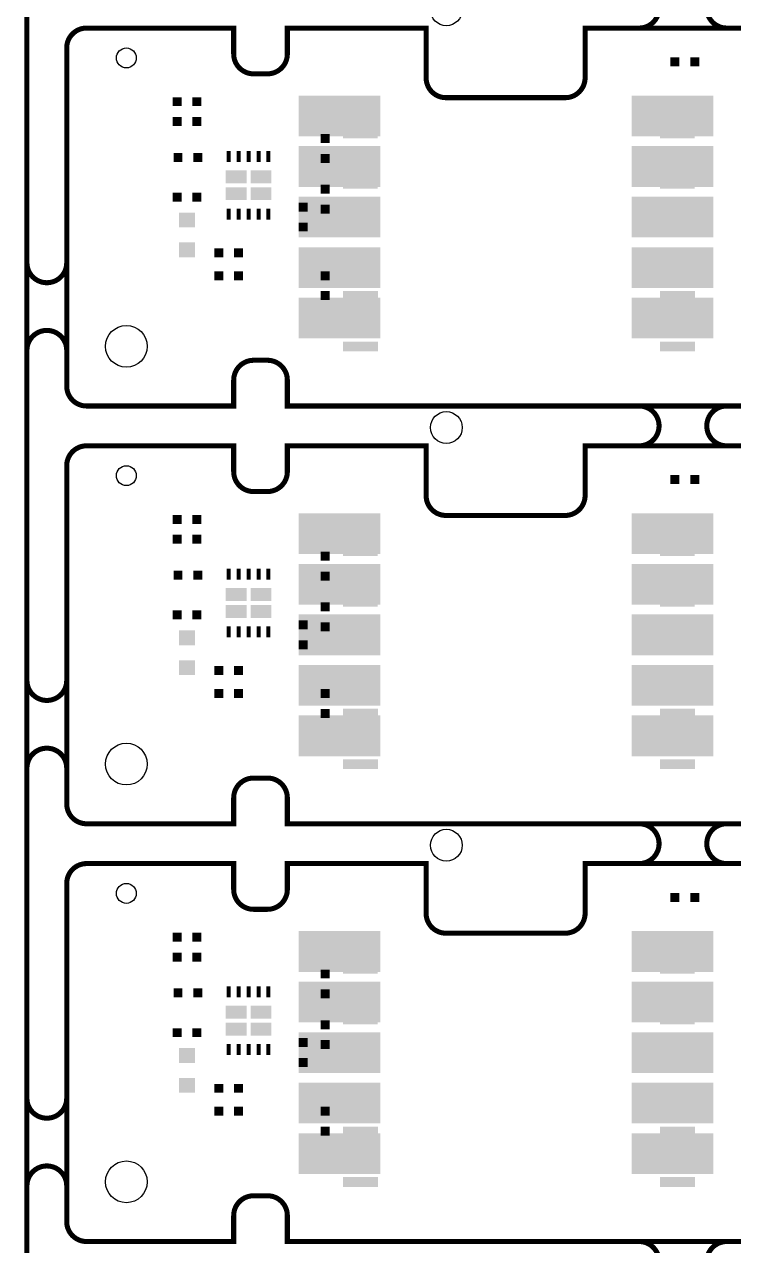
# Model space of a CAD drawing. Header units: inches. Extents: x -27 to 277, y -39 to 189.
# Drawn here: x 129.9 to 165.6, y 22.8 to 84.2 of the extents above; entities that cross this region are included whole.
import ezdxf

# ---------------------------------------------------------------- set-up
doc = ezdxf.new("R2010")
doc.units = ezdxf.units.IN
doc.header["$MEASUREMENT"] = 0
doc.layers.get('0').update_dxf_attribs({"color": 1})
for name, color, linetype in [('11_SPB', 52, 'Continuous'), ('12_SPT', 92, 'Continuous'), ('5_OL', 132, 'Continuous')]:
    doc.layers.add(name, color=color, linetype=linetype)

# ---------------------------------------------------------------- blocks, each defined once
blk = doc.blocks.new('D44ROUND2_10058X2_10058')
blk.add_circle((0, 0), 1.05)
blk = doc.blocks.new('D47ROUND1_6002X1_6002')
blk.add_circle((0, 0), 0.8)
blk = doc.blocks.new('D186RECTANGLE4_09999X2_05001')
blk.add_solid([(-2.049995, -1.025005), (2.049995, -1.025005), (-2.049995, 1.025005), (2.049995, 1.025005)])
blk = doc.blocks.new('D45ROUND1X1')
blk.add_circle((0, 0), 0.5)
blk = doc.blocks.new('D177SQUARE0_45001X0_45001')
blk.add_solid([(-0.225005, -0.225005), (0.225005, -0.225005), (-0.225005, 0.225005), (0.225005, 0.225005)])
blk = doc.blocks.new('D201RECTANGLE1_75001X0_48999')
blk.add_solid([(-0.875005, -0.244995), (0.875005, -0.244995), (-0.875005, 0.244995), (0.875005, 0.244995)])
blk = doc.blocks.new('D179RECTANGLE0_8X0_75001')
blk.add_solid([(-0.4, -0.375005), (0.4, -0.375005), (-0.4, 0.375005), (0.4, 0.375005)])
blk = doc.blocks.new('D203RECTANGLE0_2X0_55001')
blk.add_solid([(-0.1, -0.275005), (0.1, -0.275005), (-0.1, 0.275005), (0.1, 0.275005)])
blk = doc.blocks.new('D211RECTANGLE1_05001X0_65001')
blk.add_solid([(-0.525005, -0.325005), (0.525005, -0.325005), (-0.525005, 0.325005), (0.525005, 0.325005)])

msp = doc.modelspace()

# ---------------------------------------------------------------- linework, layer by layer
at = {"layer": '5_OL', "const_width": 0.254}
for points in [[(129.99974, -18.00098), (129.99974, 166.99992)], [(140.40104, 82.69986), (140.40104, 84.00034), (132.99948, 84.00034)], [(140.40104, 82.69986), (140.40104, 84.00034), (132.99948, 84.00034)], [(150.08098, 81.50098), (150.08098, 84.00034), (143.10106, 84.00034), (143.10106, 82.69986)], [(150.08098, 81.50098), (150.08098, 84.00034), (143.10106, 84.00034), (143.10106, 82.69986)], [(249.9995, 79.49946), (249.9995, 84.00034), (158.07944, 84.00034), (158.07944, 81.50098)], [(249.9995, 79.49946), (249.9995, 84.00034), (158.07944, 84.00034), (158.07944, 81.50098)], [(132.00126, 82.99958), (132.00126, 65.99936)], [(132.00126, 82.99958), (132.00126, 65.99936)], [(142.1003, 81.6991), (141.39926, 81.6991)], [(142.1003, 81.6991), (141.39926, 81.6991)], [(157.08122, 80.50022), (151.0792, 80.50022)], [(157.08122, 80.50022), (151.0792, 80.50022)], [(143.10106, 66.29908), (143.10106, 65.00114), (249.9995, 65.00114), (249.9995, 69.49948)], [(143.10106, 66.29908), (143.10106, 65.00114), (249.9995, 65.00114), (249.9995, 69.49948)], [(141.39926, 67.29984), (142.1003, 67.29984)], [(141.39926, 67.29984), (142.1003, 67.29984)], [(132.99948, 65.00114), (140.40104, 65.00114), (140.40104, 66.29908)], [(132.99948, 65.00114), (140.40104, 65.00114), (140.40104, 66.29908)], [(140.40104, 61.69914), (140.40104, 62.99962), (132.99948, 62.99962)], [(140.40104, 61.69914), (140.40104, 62.99962), (132.99948, 62.99962)], [(150.08098, 60.50026), (150.08098, 62.99962), (143.10106, 62.99962), (143.10106, 61.69914)], [(150.08098, 60.50026), (150.08098, 62.99962), (143.10106, 62.99962), (143.10106, 61.69914)], [(249.9995, 58.49874), (249.9995, 62.99962), (158.07944, 62.99962), (158.07944, 60.50026)], [(249.9995, 58.49874), (249.9995, 62.99962), (158.07944, 62.99962), (158.07944, 60.50026)], [(132.00126, 61.99886), (132.00126, 45.00118)], [(132.00126, 61.99886), (132.00126, 45.00118)], [(142.1003, 60.70092), (141.39926, 60.70092)], [(142.1003, 60.70092), (141.39926, 60.70092)], [(157.08122, 59.4995), (151.0792, 59.4995)], [(157.08122, 59.4995), (151.0792, 59.4995)], [(143.10106, 45.3009), (143.10106, 44.00042), (249.9995, 44.00042), (249.9995, 48.49876)], [(143.10106, 45.3009), (143.10106, 44.00042), (249.9995, 44.00042), (249.9995, 48.49876)], [(141.39926, 46.29912), (142.1003, 46.29912)], [(141.39926, 46.29912), (142.1003, 46.29912)], [(132.99948, 44.00042), (140.40104, 44.00042), (140.40104, 45.3009)], [(132.99948, 44.00042), (140.40104, 44.00042), (140.40104, 45.3009)], [(140.40104, 40.70096), (140.40104, 41.9989), (132.99948, 41.9989)], [(140.40104, 40.70096), (140.40104, 41.9989), (132.99948, 41.9989)], [(150.08098, 39.49954), (150.08098, 41.9989), (143.10106, 41.9989), (143.10106, 40.70096)], [(150.08098, 39.49954), (150.08098, 41.9989), (143.10106, 41.9989), (143.10106, 40.70096)], [(249.9995, 37.50056), (249.9995, 41.9989), (158.07944, 41.9989), (158.07944, 39.49954)], [(249.9995, 37.50056), (249.9995, 41.9989), (158.07944, 41.9989), (158.07944, 39.49954)], [(132.00126, 41.00068), (132.00126, 24.00046)], [(132.00126, 41.00068), (132.00126, 24.00046)], [(142.1003, 39.7002), (141.39926, 39.7002)], [(142.1003, 39.7002), (141.39926, 39.7002)], [(157.08122, 38.49878), (151.0792, 38.49878)], [(157.08122, 38.49878), (151.0792, 38.49878)], [(143.10106, 24.30018), (143.10106, 22.9997), (249.9995, 22.9997), (249.9995, 27.50058)], [(143.10106, 24.30018), (143.10106, 22.9997), (249.9995, 22.9997), (249.9995, 27.50058)], [(141.39926, 25.30094), (142.1003, 25.30094)], [(141.39926, 25.30094), (142.1003, 25.30094)], [(132.99948, 22.9997), (140.40104, 22.9997), (140.40104, 24.30018)], [(132.99948, 22.9997), (140.40104, 22.9997), (140.40104, 24.30018)]]:
    msp.add_lwpolyline(points, dxfattribs=at)
for points in [[(161.80054, 85.0011, -0.414214), (160.79978, 84.00034)], [(165.19906, 84.00034, -0.414214), (164.20084, 85.0011)], [(132.99948, 84.00034, 0.414214), (132.00126, 82.99958)], [(132.99948, 84.00034, 0.414214), (132.00126, 82.99958)], [(141.39926, 81.6991, -0.414214), (140.40104, 82.69986)], [(141.39926, 81.6991, -0.414214), (140.40104, 82.69986)], [(143.10106, 82.69986, -0.414214), (142.1003, 81.6991)], [(143.10106, 82.69986, -0.414214), (142.1003, 81.6991)], [(151.0792, 80.50022, -0.414214), (150.08098, 81.50098)], [(151.0792, 80.50022, -0.414214), (150.08098, 81.50098)], [(158.07944, 81.50098, -0.41347), (157.08122, 80.50022)], [(158.07944, 81.50098, -0.41347), (157.08122, 80.50022)], [(131.0005, 71.19874, -0.414214), (129.99974, 72.1995)], [(132.00126, 72.1995, -0.414214), (131.0005, 71.19874)], [(129.99974, 67.80022, -0.414214), (131.0005, 68.80098)], [(131.0005, 68.80098, -0.414214), (132.00126, 67.80022)], [(140.40104, 66.29908, -0.41347), (141.39926, 67.29984)], [(140.40104, 66.29908, -0.41347), (141.39926, 67.29984)], [(142.1003, 67.29984, -0.414214), (143.10106, 66.29908)], [(142.1003, 67.29984, -0.414214), (143.10106, 66.29908)], [(132.00126, 65.99936, 0.413469), (132.99948, 65.00114)], [(132.00126, 65.99936, 0.413469), (132.99948, 65.00114)], [(160.79978, 65.00114, -0.414214), (161.80054, 64.00038)], [(164.20084, 64.00038, -0.41347), (165.19906, 65.00114)], [(161.80054, 64.00038, -0.414214), (160.79978, 62.99962)], [(165.19906, 62.99962, -0.414214), (164.20084, 64.00038)], [(132.99948, 62.99962, 0.414214), (132.00126, 61.99886)], [(132.99948, 62.99962, 0.414214), (132.00126, 61.99886)], [(141.39926, 60.70092, -0.413469), (140.40104, 61.69914)], [(141.39926, 60.70092, -0.413469), (140.40104, 61.69914)], [(143.10106, 61.69914, -0.414214), (142.1003, 60.70092)], [(143.10106, 61.69914, -0.414214), (142.1003, 60.70092)], [(151.0792, 59.4995, -0.414214), (150.08098, 60.50026)], [(151.0792, 59.4995, -0.414214), (150.08098, 60.50026)], [(158.07944, 60.50026, -0.41347), (157.08122, 59.4995)], [(158.07944, 60.50026, -0.41347), (157.08122, 59.4995)], [(131.0005, 50.20056, -0.41347), (129.99974, 51.19878)], [(132.00126, 51.19878, -0.414214), (131.0005, 50.20056)], [(129.99974, 46.7995, -0.414214), (131.0005, 47.80026)], [(131.0005, 47.80026, -0.414214), (132.00126, 46.7995)], [(140.40104, 45.3009, -0.413469), (141.39926, 46.29912)], [(140.40104, 45.3009, -0.413469), (141.39926, 46.29912)], [(142.1003, 46.29912, -0.41347), (143.10106, 45.3009)], [(142.1003, 46.29912, -0.41347), (143.10106, 45.3009)], [(132.00126, 45.00118, 0.41347), (132.99948, 44.00042)], [(132.00126, 45.00118, 0.41347), (132.99948, 44.00042)], [(160.79978, 44.00042, -0.414214), (161.80054, 42.99966)], [(164.20084, 42.99966, -0.41347), (165.19906, 44.00042)], [(161.80054, 42.99966, -0.414214), (160.79978, 41.9989)], [(165.19906, 41.9989, -0.414214), (164.20084, 42.99966)], [(132.99948, 41.9989, 0.413469), (132.00126, 41.00068)], [(132.99948, 41.9989, 0.413469), (132.00126, 41.00068)], [(141.39926, 39.7002, -0.414214), (140.40104, 40.70096)], [(141.39926, 39.7002, -0.414214), (140.40104, 40.70096)], [(143.10106, 40.70096, -0.414214), (142.1003, 39.7002)], [(143.10106, 40.70096, -0.414214), (142.1003, 39.7002)], [(151.0792, 38.49878, -0.414214), (150.08098, 39.49954)], [(151.0792, 38.49878, -0.414214), (150.08098, 39.49954)], [(158.07944, 39.49954, -0.41347), (157.08122, 38.49878)], [(158.07944, 39.49954, -0.41347), (157.08122, 38.49878)], [(131.0005, 29.19984, -0.414214), (129.99974, 30.2006)], [(132.00126, 30.2006, -0.414214), (131.0005, 29.19984)], [(129.99974, 25.79878, -0.414214), (131.0005, 26.79954)], [(131.0005, 26.79954, -0.414214), (132.00126, 25.79878)], [(140.40104, 24.30018, -0.41347), (141.39926, 25.30094)], [(140.40104, 24.30018, -0.41347), (141.39926, 25.30094)], [(142.1003, 25.30094, -0.414214), (143.10106, 24.30018)], [(142.1003, 25.30094, -0.414214), (143.10106, 24.30018)], [(132.00126, 24.00046, 0.41347), (132.99948, 22.9997)], [(132.00126, 24.00046, 0.41347), (132.99948, 22.9997)], [(160.79978, 22.9997, -0.414214), (161.80054, 21.99894)], [(164.20084, 21.99894, -0.41347), (165.19906, 22.9997)]]:
    msp.add_lwpolyline(points, format="xyb", dxfattribs=at)

# ---------------------------------------------------------------- block references
at = {"layer": '11_SPB'}
for name, p in [('D45ROUND1X1', (135.001, 82.4992)), ('D186RECTANGLE4_09999X2_05001', (145.72488, 79.58074)), ('D186RECTANGLE4_09999X2_05001', (162.47618, 79.58074)), ('D186RECTANGLE4_09999X2_05001', (145.72488, 77.04074)), ('D186RECTANGLE4_09999X2_05001', (162.47618, 77.04074)), ('D186RECTANGLE4_09999X2_05001', (145.72488, 74.50074)), ('D186RECTANGLE4_09999X2_05001', (162.47618, 74.50074)), ('D186RECTANGLE4_09999X2_05001', (145.72488, 71.96074)), ('D186RECTANGLE4_09999X2_05001', (162.47618, 71.96074)), ('D186RECTANGLE4_09999X2_05001', (145.72488, 69.42074)), ('D186RECTANGLE4_09999X2_05001', (162.47618, 69.42074)), ('D45ROUND1X1', (135.001, 61.50102)), ('D186RECTANGLE4_09999X2_05001', (145.72488, 58.58002)), ('D186RECTANGLE4_09999X2_05001', (162.47618, 58.58002)), ('D186RECTANGLE4_09999X2_05001', (145.72488, 56.04002)), ('D186RECTANGLE4_09999X2_05001', (162.47618, 56.04002)), ('D186RECTANGLE4_09999X2_05001', (145.72488, 53.50002)), ('D186RECTANGLE4_09999X2_05001', (162.47618, 53.50002)), ('D186RECTANGLE4_09999X2_05001', (145.72488, 50.96002)), ('D186RECTANGLE4_09999X2_05001', (162.47618, 50.96002)), ('D186RECTANGLE4_09999X2_05001', (145.72488, 48.42002)), ('D186RECTANGLE4_09999X2_05001', (162.47618, 48.42002)), ('D45ROUND1X1', (135.001, 40.5003)), ('D186RECTANGLE4_09999X2_05001', (145.72488, 37.5793)), ('D186RECTANGLE4_09999X2_05001', (162.47618, 37.5793)), ('D186RECTANGLE4_09999X2_05001', (145.72488, 35.0393)), ('D186RECTANGLE4_09999X2_05001', (162.47618, 35.0393)), ('D186RECTANGLE4_09999X2_05001', (145.72488, 32.4993)), ('D186RECTANGLE4_09999X2_05001', (162.47618, 32.4993)), ('D186RECTANGLE4_09999X2_05001', (145.72488, 29.9593)), ('D186RECTANGLE4_09999X2_05001', (162.47618, 29.9593)), ('D186RECTANGLE4_09999X2_05001', (145.72488, 27.4193)), ('D186RECTANGLE4_09999X2_05001', (162.47618, 27.4193))]:
    msp.add_blockref(name, p, dxfattribs=at)
at = {"layer": '12_SPT'}
for name, p in [('D45ROUND1X1', (135.001, 82.4992)), ('D177SQUARE0_45001X0_45001', (162.60064, 82.30108)), ('D177SQUARE0_45001X0_45001', (163.59886, 82.30108)), ('D177SQUARE0_45001X0_45001', (137.55116, 80.29956)), ('D177SQUARE0_45001X0_45001', (138.54938, 80.29956)), ('D177SQUARE0_45001X0_45001', (137.55116, 79.2988)), ('D177SQUARE0_45001X0_45001', (138.54938, 79.2988)), ('D177SQUARE0_45001X0_45001', (145.00098, 78.45044)), ('D201RECTANGLE1_75001X0_48999', (146.76882, 78.70444)), ('D201RECTANGLE1_75001X0_48999', (162.72002, 78.70444)), ('D177SQUARE0_45001X0_45001', (137.59942, 77.50048)), ('D177SQUARE0_45001X0_45001', (138.60018, 77.50048)), ('D203RECTANGLE0_2X0_55001', (140.14958, 77.54874)), ('D203RECTANGLE0_2X0_55001', (140.64996, 77.54874)), ('D203RECTANGLE0_2X0_55001', (141.15034, 77.54874)), ('D203RECTANGLE0_2X0_55001', (141.65072, 77.54874)), ('D203RECTANGLE0_2X0_55001', (142.1511, 77.54874)), ('D177SQUARE0_45001X0_45001', (145.00098, 77.44968)), ('D201RECTANGLE1_75001X0_48999', (146.76882, 77.43444)), ('D201RECTANGLE1_75001X0_48999', (162.72002, 77.43444)), ('D211RECTANGLE1_05001X0_65001', (140.5255, 76.52512)), ('D211RECTANGLE1_05001X0_65001', (141.77518, 76.52512)), ('D177SQUARE0_45001X0_45001', (145.00098, 75.90028)), ('D201RECTANGLE1_75001X0_48999', (146.76882, 76.16444)), ('D201RECTANGLE1_75001X0_48999', (162.72002, 76.16444)), ('D177SQUARE0_45001X0_45001', (137.55116, 75.49896)), ('D177SQUARE0_45001X0_45001', (138.54938, 75.49896)), ('D211RECTANGLE1_05001X0_65001', (140.5255, 75.67422)), ('D211RECTANGLE1_05001X0_65001', (141.77518, 75.67422)), ('D203RECTANGLE0_2X0_55001', (140.14958, 74.6506)), ('D203RECTANGLE0_2X0_55001', (140.64996, 74.6506)), ('D203RECTANGLE0_2X0_55001', (141.15034, 74.6506)), ('D203RECTANGLE0_2X0_55001', (141.65072, 74.6506)), ('D203RECTANGLE0_2X0_55001', (142.1511, 74.6506)), ('D177SQUARE0_45001X0_45001', (143.90116, 75.00112)), ('D177SQUARE0_45001X0_45001', (145.00098, 74.89952)), ('D201RECTANGLE1_75001X0_48999', (146.76882, 74.89444)), ('D201RECTANGLE1_75001X0_48999', (162.72002, 74.89444)), ('D179RECTANGLE0_8X0_75001', (138.049, 74.35088)), ('D177SQUARE0_45001X0_45001', (143.90116, 74.00036)), ('D179RECTANGLE0_8X0_75001', (138.049, 72.84974)), ('D177SQUARE0_45001X0_45001', (139.6492, 72.69988)), ('D177SQUARE0_45001X0_45001', (140.64996, 72.69988)), ('D201RECTANGLE1_75001X0_48999', (146.77898, 71.8058)), ('D201RECTANGLE1_75001X0_48999', (162.73018, 71.8058)), ('D177SQUARE0_45001X0_45001', (139.6492, 71.54926)), ('D177SQUARE0_45001X0_45001', (140.64996, 71.54926)), ('D177SQUARE0_45001X0_45001', (145.00098, 71.54926)), ('D177SQUARE0_45001X0_45001', (145.00098, 70.55104)), ('D201RECTANGLE1_75001X0_48999', (146.77898, 70.5358)), ('D201RECTANGLE1_75001X0_48999', (162.73018, 70.5358)), ('D201RECTANGLE1_75001X0_48999', (146.77898, 69.2658)), ('D201RECTANGLE1_75001X0_48999', (162.73018, 69.2658)), ('D201RECTANGLE1_75001X0_48999', (146.77898, 67.9958)), ('D201RECTANGLE1_75001X0_48999', (162.73018, 67.9958)), ('D45ROUND1X1', (135.001, 61.50102)), ('D177SQUARE0_45001X0_45001', (162.60064, 61.30036)), ('D177SQUARE0_45001X0_45001', (163.59886, 61.30036)), ('D177SQUARE0_45001X0_45001', (137.55116, 59.29884)), ('D177SQUARE0_45001X0_45001', (138.54938, 59.29884)), ('D177SQUARE0_45001X0_45001', (137.55116, 58.30062)), ('D177SQUARE0_45001X0_45001', (138.54938, 58.30062)), ('D201RECTANGLE1_75001X0_48999', (146.76882, 57.70372)), ('D201RECTANGLE1_75001X0_48999', (162.72002, 57.70372)), ('D177SQUARE0_45001X0_45001', (145.00098, 57.44972)), ('D177SQUARE0_45001X0_45001', (137.59942, 56.49976)), ('D177SQUARE0_45001X0_45001', (138.60018, 56.49976)), ('D203RECTANGLE0_2X0_55001', (140.14958, 56.55056)), ('D203RECTANGLE0_2X0_55001', (140.64996, 56.55056)), ('D203RECTANGLE0_2X0_55001', (141.15034, 56.55056)), ('D203RECTANGLE0_2X0_55001', (141.65072, 56.55056)), ('D203RECTANGLE0_2X0_55001', (142.1511, 56.55056)), ('D177SQUARE0_45001X0_45001', (145.00098, 56.44896)), ('D201RECTANGLE1_75001X0_48999', (146.76882, 56.43372)), ('D201RECTANGLE1_75001X0_48999', (162.72002, 56.43372)), ('D211RECTANGLE1_05001X0_65001', (140.5255, 55.5244)), ('D211RECTANGLE1_05001X0_65001', (141.77518, 55.5244)), ('D201RECTANGLE1_75001X0_48999', (146.76882, 55.16372)), ('D201RECTANGLE1_75001X0_48999', (162.72002, 55.16372)), ('D177SQUARE0_45001X0_45001', (137.55116, 54.50078)), ('D177SQUARE0_45001X0_45001', (138.54938, 54.50078)), ('D211RECTANGLE1_05001X0_65001', (140.5255, 54.67604)), ('D211RECTANGLE1_05001X0_65001', (141.77518, 54.67604)), ('D177SQUARE0_45001X0_45001', (145.00098, 54.89956)), ('D177SQUARE0_45001X0_45001', (143.90116, 54.0004)), ('D177SQUARE0_45001X0_45001', (145.00098, 53.8988)), ('D201RECTANGLE1_75001X0_48999', (146.76882, 53.89372)), ('D201RECTANGLE1_75001X0_48999', (162.72002, 53.89372)), ('D179RECTANGLE0_8X0_75001', (138.049, 53.35016)), ('D203RECTANGLE0_2X0_55001', (140.14958, 53.64988)), ('D203RECTANGLE0_2X0_55001', (140.64996, 53.64988)), ('D203RECTANGLE0_2X0_55001', (141.15034, 53.64988)), ('D203RECTANGLE0_2X0_55001', (141.65072, 53.64988)), ('D203RECTANGLE0_2X0_55001', (142.1511, 53.64988)), ('D177SQUARE0_45001X0_45001', (143.90116, 52.99964)), ('D179RECTANGLE0_8X0_75001', (138.049, 51.84902)), ('D177SQUARE0_45001X0_45001', (139.6492, 51.69916)), ('D177SQUARE0_45001X0_45001', (140.64996, 51.69916)), ('D201RECTANGLE1_75001X0_48999', (146.77898, 50.80508)), ('D201RECTANGLE1_75001X0_48999', (162.73018, 50.80508)), ('D177SQUARE0_45001X0_45001', (139.6492, 50.55108)), ('D177SQUARE0_45001X0_45001', (140.64996, 50.55108)), ('D177SQUARE0_45001X0_45001', (145.00098, 50.55108)), ('D177SQUARE0_45001X0_45001', (145.00098, 49.55032)), ('D201RECTANGLE1_75001X0_48999', (146.77898, 49.53508)), ('D201RECTANGLE1_75001X0_48999', (162.73018, 49.53508)), ('D201RECTANGLE1_75001X0_48999', (146.77898, 48.26508)), ('D201RECTANGLE1_75001X0_48999', (162.73018, 48.26508)), ('D201RECTANGLE1_75001X0_48999', (146.77898, 46.99508)), ('D201RECTANGLE1_75001X0_48999', (162.73018, 46.99508)), ('D45ROUND1X1', (135.001, 40.5003)), ('D177SQUARE0_45001X0_45001', (162.60064, 40.29964)), ('D177SQUARE0_45001X0_45001', (163.59886, 40.29964)), ('D177SQUARE0_45001X0_45001', (137.55116, 38.30066)), ('D177SQUARE0_45001X0_45001', (138.54938, 38.30066)), ('D177SQUARE0_45001X0_45001', (137.55116, 37.2999)), ('D177SQUARE0_45001X0_45001', (138.54938, 37.2999)), ('D201RECTANGLE1_75001X0_48999', (146.76882, 36.70554)), ('D201RECTANGLE1_75001X0_48999', (162.72002, 36.70554)), ('D177SQUARE0_45001X0_45001', (145.00098, 36.449)), ('D177SQUARE0_45001X0_45001', (137.59942, 35.49904)), ('D177SQUARE0_45001X0_45001', (138.60018, 35.49904)), ('D203RECTANGLE0_2X0_55001', (140.14958, 35.54984)), ('D203RECTANGLE0_2X0_55001', (140.64996, 35.54984)), ('D203RECTANGLE0_2X0_55001', (141.15034, 35.54984)), ('D203RECTANGLE0_2X0_55001', (141.65072, 35.54984)), ('D203RECTANGLE0_2X0_55001', (142.1511, 35.54984)), ('D177SQUARE0_45001X0_45001', (145.00098, 35.45078)), ('D201RECTANGLE1_75001X0_48999', (146.76882, 35.43554)), ('D201RECTANGLE1_75001X0_48999', (162.72002, 35.43554)), ('D211RECTANGLE1_05001X0_65001', (140.5255, 34.52622)), ('D211RECTANGLE1_05001X0_65001', (141.77518, 34.52622)), ('D201RECTANGLE1_75001X0_48999', (146.76882, 34.16554)), ('D201RECTANGLE1_75001X0_48999', (162.72002, 34.16554)), ('D211RECTANGLE1_05001X0_65001', (140.5255, 33.67532)), ('D211RECTANGLE1_05001X0_65001', (141.77518, 33.67532)), ('D177SQUARE0_45001X0_45001', (145.00098, 33.89884)), ('D177SQUARE0_45001X0_45001', (137.55116, 33.50006)), ('D177SQUARE0_45001X0_45001', (138.54938, 33.50006)), ('D177SQUARE0_45001X0_45001', (143.90116, 32.99968)), ('D179RECTANGLE0_8X0_75001', (138.049, 32.34944)), ('D203RECTANGLE0_2X0_55001', (140.14958, 32.64916)), ('D203RECTANGLE0_2X0_55001', (140.64996, 32.64916)), ('D203RECTANGLE0_2X0_55001', (141.15034, 32.64916)), ('D203RECTANGLE0_2X0_55001', (141.65072, 32.64916)), ('D203RECTANGLE0_2X0_55001', (142.1511, 32.64916)), ('D177SQUARE0_45001X0_45001', (145.00098, 32.90062)), ('D201RECTANGLE1_75001X0_48999', (146.76882, 32.89554)), ('D201RECTANGLE1_75001X0_48999', (162.72002, 32.89554)), ('D177SQUARE0_45001X0_45001', (143.90116, 31.99892)), ('D179RECTANGLE0_8X0_75001', (138.049, 30.85084)), ('D177SQUARE0_45001X0_45001', (139.6492, 30.70098)), ('D177SQUARE0_45001X0_45001', (140.64996, 30.70098)), ('D177SQUARE0_45001X0_45001', (139.6492, 29.55036)), ('D177SQUARE0_45001X0_45001', (140.64996, 29.55036)), ('D177SQUARE0_45001X0_45001', (145.00098, 29.55036)), ('D201RECTANGLE1_75001X0_48999', (146.77898, 29.80436)), ('D201RECTANGLE1_75001X0_48999', (162.73018, 29.80436)), ('D177SQUARE0_45001X0_45001', (145.00098, 28.5496)), ('D201RECTANGLE1_75001X0_48999', (146.77898, 28.53436)), ('D201RECTANGLE1_75001X0_48999', (162.73018, 28.53436)), ('D201RECTANGLE1_75001X0_48999', (146.77898, 27.26436)), ('D201RECTANGLE1_75001X0_48999', (162.73018, 27.26436)), ('D201RECTANGLE1_75001X0_48999', (146.77898, 25.99436)), ('D201RECTANGLE1_75001X0_48999', (162.73018, 25.99436))]:
    msp.add_blockref(name, p, dxfattribs=at)
at = {"layer": '5_OL'}
for name, p in [('D47ROUND1_6002X1_6002', (151.09952, 84.91982)), ('D44ROUND2_10058X2_10058', (135.001, 68.00088)), ('D47ROUND1_6002X1_6002', (151.09952, 63.9191)), ('D44ROUND2_10058X2_10058', (135.001, 47.00016)), ('D47ROUND1_6002X1_6002', (151.09952, 42.92092)), ('D44ROUND2_10058X2_10058', (135.001, 25.99944))]:
    msp.add_blockref(name, p, dxfattribs=at)

doc.saveas('drawing.dxf')
